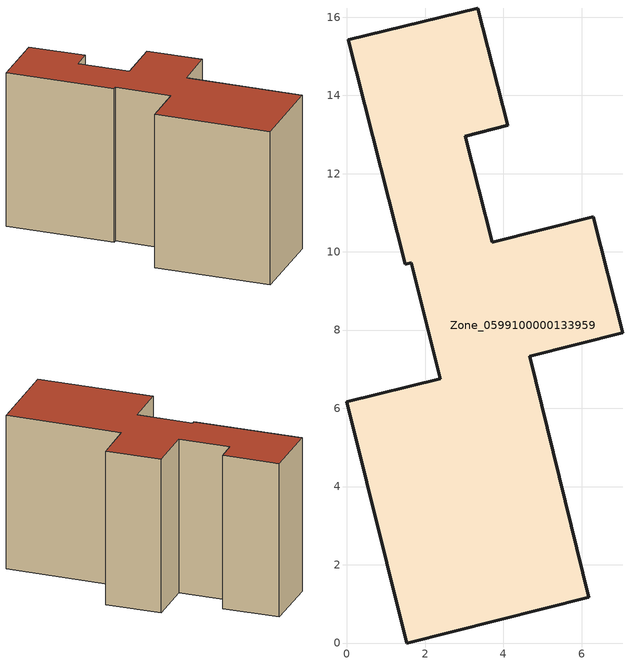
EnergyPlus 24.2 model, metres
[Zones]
Zone_0599100000133959
 floor ground (C_G): 6.3,10.89 7.05,7.93 4.67,7.33 6.19,1.17 1.53,0 0,6.16 2.38,6.75 1.64,9.72 1.49,9.69 0.03,15.42 3.34,16.23 4.11,13.23 3.03,12.96 3.72,10.24 z0
 wall outside (C_F): 6.19,1.17 4.67,7.33 7.05,7.93 6.3,10.89 3.72,10.24 3.03,12.96 4.11,13.23 3.34,16.23 0.03,15.42 1.49,9.69 1.64,9.72 2.38,6.75 0,6.16 1.53,0 6.19,1.17 z0:8.69
 roof outside (C_R): 4.11,13.23 3.34,16.23 0.03,15.42 1.49,9.69 1.64,9.72 2.38,6.75 0,6.16 1.53,0 6.19,1.17 4.67,7.33 7.05,7.93 6.3,10.89 3.72,10.24 3.03,12.96 z8.69
[BUILDING]
Pand.0599100000133959: North Axis=0; Terrain=City; Loads Convergence Tolerance Value=0.04; Temperature Convergence Tolerance Value=0.4; Solar Distribution=FullExterior; Maximum Number of Warmup Days=25; Minimum Number of Warmup Days=1
[Site:Location]
Rotterdam.The.Hague.AP_ZH_NLD Design_Conditions: Latitude=51.96; Longitude=4.45; Time Zone=1; Elevation=-4.5
[SITE:GROUNDTEMPERATURE:BUILDINGSURFACE]
18, 18, 18, 18, 18, 18, 18, 18, 18, 18, 18, 18
[MATERIAL] Thermal Absorptance=0.9; Solar Absorptance=0.7; Visible Absorptance=0.7
Name | Roughness | Thickness | Conductivity | Density | Specific Heat
G.TI.1965-1974 | MediumSmooth | 0.15 | 0.882353 | 540 | 1210
F.TI.1965-1974 | Rough | 0.3 | 0.697674 | 1920 | 840
R.TI.1965-1974 | MediumRough | 0.2 | 0.232558 | 1500 | 1000
[CONSTRUCTION]
C_G: G.TI.1965-1974
C_F: F.TI.1965-1974
C_R: R.TI.1965-1974
[ZONE]
Zone_0599100000133959: Type=1; Multiplier=1; Ceiling Height=Autocalculate; Volume=Autocalculate; Floor Area=autocalculate; Part of Total Floor Area=Yes
[ZONEINFILTRATION:DESIGNFLOWRATE]
Infil_Zone_0599100000133959: Zone or ZoneList or Space or SpaceList=Zone_0599100000133959; Schedule=AlwaysOn; Design Flow Rate Calculation Method=Flow/Area; Flow Rate per Floor Area=0.003; Constant Term Coefficient=1; Temperature Term Coefficient=0; Velocity Term Coefficient=0; Velocity Squared Term Coefficient=0
[HVACTEMPLATE:ZONE:IDEALLOADSAIRSYSTEM]
Zone_0599100000133959: Maximum Heating Supply Air Temperature=50; Minimum Cooling Supply Air Temperature=13; Maximum Heating Supply Air Humidity Ratio=0.0156; Minimum Cooling Supply Air Humidity Ratio=0.0077; Heating Limit=NoLimit; Cooling Limit=NoLimit; Dehumidification Control Type=ConstantSensibleHeatRatio; Cooling Sensible Heat Ratio=0.7; Dehumidification Setpoint=60; Humidification Control Type=None; Humidification Setpoint=30; Outdoor Air Method=None; Outdoor Air Flow Rate per Person=0.00944; Outdoor Air Flow Rate per Zone Floor Area=0; Outdoor Air Flow Rate per Zone=0; Demand Controlled Ventilation Type=None; Outdoor Air Economizer Type=NoEconomizer; Heat Recovery Type=None; Sensible Heat Recovery Effectiveness=0.7; Latent Heat Recovery Effectiveness=0.65
[ZONECONTROL:THERMOSTAT]
ThermostatControl_Zone_0599100000133959: Zone or ZoneList=Zone_0599100000133959; Control Type Schedule=DualSetpointControlType; Control 1=Thermostat_Zone_0599100000133959; Temperature Difference Between Cutout And Setpoint=0
[THERMOSTATSETPOINT:DUALSETPOINT]
Thermostat_Zone_0599100000133959: Heating Setpoint Temperature Schedule=HeatingSetpoint_Zone_0599100000133959; Cooling Setpoint Temperature Schedule=CoolingSetpoint_Zone_0599100000133959
[SCHEDULE:COMPACT]
HeatingSetpoint_Zone_0599100000133959: Through: 12/31, For: AllDays, Until: 24:00, 21
CoolingSetpoint_Zone_0599100000133959: Through: 12/31, For: AllDays, Until: 24:00, 24
DualSetpointControlType: Through: 12/31, For: AllDays, Until: 24:00, 4
AlwaysOn: Through: 12/31, For: AllDays, Until: 24:00, 1
